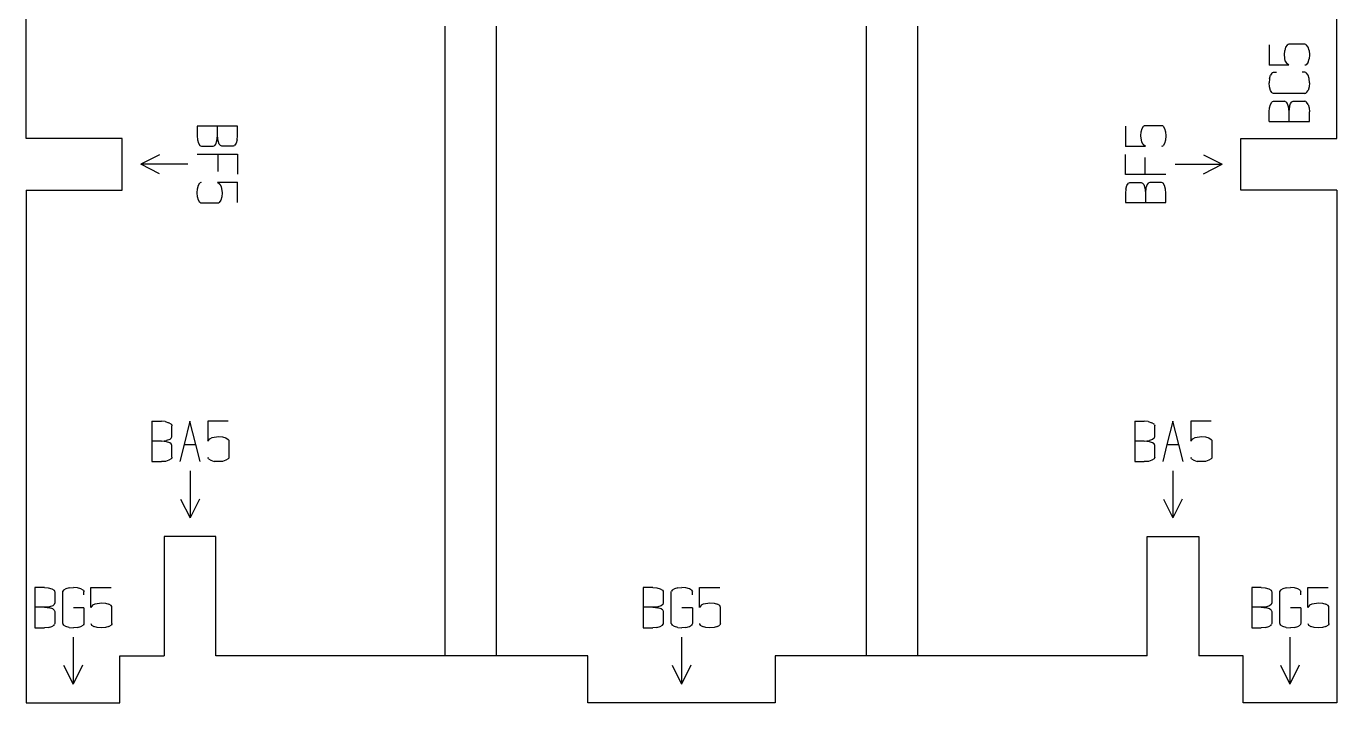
# Model space of a CAD drawing. Header units: millimetres. Extents: x 365 to 505, y -287 to -122.
# Drawn here: x 365.1 to 505.1, y -286.6 to -214.3 of the extents above; entities that cross this region are included whole.
import ezdxf

# ---------------------------------------------------------------- set-up
doc = ezdxf.new("R2010")
doc.units = ezdxf.units.MM
for name, color, linetype in [('alignment', 2, 'Continuous'), ('code', 2, 'Continuous'), ('drawing', 7, 'Continuous')]:
    doc.layers.add(name, color=color, linetype=linetype)

msp = doc.modelspace()

# ---------------------------------------------------------------- linework, layer by layer
at = {"layer": 'alignment'}
for p, q in [((409.82, -281.56), (409.82, -214.31)), ((415.32, -281.56), (415.32, -214.31)), ((454.82, -281.56), (454.82, -214.31)), ((460.32, -281.56), (460.32, -214.31))]:
    msp.add_line(p, q, dxfattribs=at)
at = {"layer": 'code'}
for p, q in [((497.84, -216.31), (497.84, -218.48)), ((499.47, -217.36), (499.51, -216.92)), ((499.61, -216.56), (499.51, -216.92)), ((499.77, -216.32), (499.61, -216.56)), ((499.86, -216.26), (499.77, -216.32)), ((499.95, -216.24), (499.86, -216.26)), ((501.66, -216.24), (499.95, -216.24)), ((501.76, -216.26), (501.66, -216.24)), ((501.85, -216.32), (501.76, -216.26)), ((502, -216.56), (501.85, -216.32)), ((502.11, -216.92), (502, -216.56)), ((502.11, -216.92), (502.14, -217.36)), ((499.57, -218.04), (499.47, -217.36)), ((499.57, -218.04), (499.7, -218.27)), ((499.95, -218.48), (499.7, -218.27)), ((502, -218.16), (501.85, -218.4)), ((502, -218.16), (502.11, -217.8)), ((502.14, -217.36), (502.11, -217.8)), ((499.95, -218.48), (497.84, -218.48)), ((497.87, -219.92), (497.98, -219.55)), ((498.14, -219.31), (497.98, -219.55)), ((498.14, -219.31), (498.22, -219.25)), ((498.22, -219.25), (498.32, -219.23)), ((498.32, -219.23), (498.62, -219.23)), ((501.66, -219.23), (501.36, -219.23)), ((501.76, -218.46), (501.66, -218.48)), ((501.76, -219.25), (501.66, -219.23)), ((501.85, -218.4), (501.76, -218.46)), ((501.85, -219.31), (501.76, -219.25)), ((502.01, -219.55), (501.85, -219.31)), ((502.11, -219.91), (502.01, -219.55)), ((497.87, -219.92), (497.84, -220.35)), ((497.87, -220.79), (497.84, -220.35)), ((497.98, -221.16), (497.87, -220.79)), ((498.13, -221.4), (497.98, -221.16)), ((501.85, -221.4), (502.01, -221.16)), ((502.11, -220.8), (502.01, -221.16)), ((502.14, -220.35), (502.11, -219.91)), ((502.14, -220.35), (502.11, -220.8)), ((497.98, -222.66), (498.14, -222.41)), ((498.22, -221.46), (498.13, -221.4)), ((498.14, -222.41), (498.22, -222.35)), ((498.32, -221.48), (498.22, -221.46)), ((498.22, -222.35), (498.32, -222.33)), ((501.66, -221.48), (498.32, -221.48)), ((498.32, -222.33), (499.48, -222.33)), ((499.64, -222.39), (499.48, -222.33)), ((499.64, -222.39), (499.78, -222.56)), ((499.78, -222.56), (499.88, -222.9)), ((500.02, -222.9), (500.12, -222.56)), ((500.12, -222.56), (500.26, -222.39)), ((500.26, -222.39), (500.41, -222.33)), ((500.41, -222.33), (501.66, -222.33)), ((501.66, -221.48), (501.76, -221.46)), ((501.76, -222.35), (501.66, -222.33)), ((501.76, -221.46), (501.85, -221.4)), ((501.85, -222.41), (501.76, -222.35)), ((502.01, -222.66), (501.85, -222.41)), ((497.84, -223.45), (497.87, -223.03)), ((497.84, -224.47), (497.84, -223.45)), ((497.87, -223.03), (497.98, -222.66)), ((499.88, -222.9), (499.95, -223.45)), ((500.02, -222.9), (499.95, -223.45)), ((499.95, -223.45), (499.95, -224.47)), ((502.01, -222.66), (502.11, -223.02)), ((502.11, -223.02), (502.14, -223.45)), ((502.14, -224.47), (502.14, -223.45)), ((385.52, -224.98), (383.32, -224.98)), ((383.32, -224.98), (383.32, -226)), ((387.63, -224.98), (385.52, -224.98)), ((385.52, -226), (385.52, -224.98)), ((387.63, -226), (387.63, -224.98)), ((482.51, -224.98), (482.51, -227.15)), ((484.18, -225.59), (484.29, -225.23)), ((484.29, -225.23), (484.44, -224.98)), ((484.44, -224.98), (484.53, -224.92)), ((484.53, -224.92), (484.63, -224.9)), ((484.63, -224.9), (486.34, -224.9)), ((486.34, -224.9), (486.44, -224.92)), ((486.44, -224.92), (486.53, -224.98)), ((486.53, -224.98), (486.68, -225.23)), ((486.68, -225.23), (486.79, -225.59)), ((497.84, -224.47), (499.95, -224.47)), ((499.95, -224.47), (502.14, -224.47)), ((383.32, -226), (383.36, -226.43)), ((383.36, -226.43), (383.46, -226.79)), ((383.46, -226.79), (383.61, -227.04)), ((385.34, -226.89), (385.45, -226.55)), ((385.45, -226.55), (385.52, -226)), ((385.58, -226.55), (385.52, -226)), ((385.69, -226.89), (385.58, -226.55)), ((387.49, -226.79), (387.33, -227.04)), ((387.59, -226.43), (387.49, -226.79)), ((387.59, -226.43), (387.63, -226)), ((484.15, -226.03), (484.18, -225.59)), ((484.25, -226.7), (484.15, -226.03)), ((484.38, -226.93), (484.25, -226.7)), ((486.79, -226.47), (486.68, -226.83)), ((486.79, -225.59), (486.82, -226.03)), ((486.82, -226.03), (486.79, -226.47)), ((379.32, -228.06), (377.32, -229.06)), ((383.32, -227.98), (385.54, -227.98)), ((383.61, -227.04), (383.7, -227.1)), ((383.7, -227.1), (383.8, -227.12)), ((383.8, -227.12), (385.06, -227.12)), ((385.06, -227.12), (385.21, -227.06)), ((385.21, -227.06), (385.34, -226.89)), ((385.54, -227.98), (385.54, -229.81)), ((385.54, -227.98), (387.63, -227.98)), ((385.83, -227.06), (385.69, -226.89)), ((385.98, -227.12), (385.83, -227.06)), ((387.15, -227.12), (385.98, -227.12)), ((387.24, -227.1), (387.15, -227.12)), ((387.24, -227.1), (387.33, -227.04)), ((387.63, -227.98), (387.63, -230.1)), ((484.63, -227.15), (482.51, -227.15)), ((482.51, -230.15), (482.51, -228.02)), ((484.63, -227.15), (484.38, -226.93)), ((486.44, -227.13), (486.34, -227.15)), ((486.44, -227.13), (486.53, -227.07)), ((486.68, -226.83), (486.53, -227.07)), ((490.82, -228.06), (492.82, -229.06)), ((382.32, -229.06), (377.32, -229.06)), ((379.32, -230.06), (377.32, -229.06)), ((484.6, -230.15), (484.6, -228.32)), ((487.82, -229.06), (492.82, -229.06)), ((490.82, -230.06), (492.82, -229.06)), ((383.71, -230.99), (383.62, -231.05)), ((383.71, -230.99), (383.8, -230.97)), ((385.51, -230.97), (387.63, -230.97)), ((385.51, -230.97), (385.77, -231.19)), ((387.63, -233.15), (387.63, -230.97)), ((484.6, -230.15), (482.51, -230.15)), ((486.82, -230.15), (484.6, -230.15)), ((383.32, -232.1), (383.36, -231.66)), ((383.36, -232.54), (383.32, -232.1)), ((383.36, -231.66), (383.46, -231.29)), ((383.46, -231.29), (383.62, -231.05)), ((385.77, -231.19), (385.89, -231.42)), ((385.89, -231.42), (385.99, -232.1)), ((385.99, -232.1), (385.96, -232.54)), ((482.55, -231.7), (482.51, -232.13)), ((482.51, -232.13), (482.51, -233.15)), ((482.55, -231.7), (482.66, -231.33)), ((482.66, -231.33), (482.81, -231.09)), ((482.9, -231.02), (482.81, -231.09)), ((482.9, -231.02), (482.99, -231)), ((482.99, -231), (484.16, -231)), ((484.16, -231), (484.32, -231.06)), ((484.32, -231.06), (484.45, -231.23)), ((484.45, -231.23), (484.56, -231.58)), ((484.56, -231.58), (484.62, -232.13)), ((484.69, -231.57), (484.62, -232.13)), ((484.62, -232.13), (484.62, -233.15)), ((484.8, -231.23), (484.69, -231.57)), ((484.93, -231.06), (484.8, -231.23)), ((485.09, -231), (484.93, -231.06)), ((486.34, -231), (485.09, -231)), ((486.44, -231.02), (486.34, -231)), ((486.53, -231.09), (486.44, -231.02)), ((486.68, -231.33), (486.53, -231.09)), ((486.79, -231.7), (486.68, -231.33)), ((486.82, -232.13), (486.79, -231.7)), ((486.82, -233.15), (486.82, -232.13)), ((383.46, -232.9), (383.36, -232.54)), ((383.62, -233.14), (383.46, -232.9)), ((383.71, -233.2), (383.62, -233.14)), ((383.8, -233.22), (383.71, -233.2)), ((385.51, -233.22), (383.8, -233.22)), ((385.61, -233.2), (385.51, -233.22)), ((385.7, -233.14), (385.61, -233.2)), ((385.85, -232.9), (385.7, -233.14)), ((385.96, -232.54), (385.85, -232.9)), ((482.51, -233.15), (484.62, -233.15)), ((484.62, -233.15), (486.82, -233.15)), ((378.49, -256.5), (378.49, -258.61)), ((378.49, -256.5), (379.51, -256.5)), ((379.93, -256.54), (379.51, -256.5)), ((379.93, -256.54), (380.3, -256.65)), ((380.55, -256.8), (380.3, -256.65)), ((380.61, -256.89), (380.55, -256.8)), ((380.61, -256.89), (380.63, -256.98)), ((380.63, -258.15), (380.63, -256.98)), ((382.55, -256.5), (381.93, -258.99)), ((383.2, -258.99), (382.55, -256.5)), ((386.65, -256.5), (384.48, -256.5)), ((384.48, -256.5), (384.48, -258.62)), ((483.49, -256.5), (483.49, -258.61)), ((483.49, -256.5), (484.51, -256.5)), ((484.93, -256.54), (484.51, -256.5)), ((484.93, -256.54), (485.3, -256.65)), ((485.55, -256.8), (485.3, -256.65)), ((485.61, -256.89), (485.55, -256.8)), ((485.61, -256.89), (485.63, -256.98)), ((485.63, -258.15), (485.63, -256.98)), ((487.55, -256.5), (486.93, -258.99)), ((488.2, -258.99), (487.55, -256.5)), ((491.65, -256.5), (489.48, -256.5)), ((489.48, -256.5), (489.48, -258.62)), ((379.51, -258.61), (378.49, -258.61)), ((378.49, -258.61), (378.49, -260.81)), ((379.51, -258.61), (380.06, -258.55)), ((380.06, -258.68), (379.51, -258.61)), ((380.4, -258.45), (380.06, -258.55)), ((380.4, -258.79), (380.06, -258.68)), ((380.57, -258.31), (380.4, -258.45)), ((380.57, -258.92), (380.4, -258.79)), ((380.57, -258.31), (380.63, -258.15)), ((380.63, -259.08), (380.57, -258.92)), ((381.93, -258.99), (381.48, -260.81)), ((381.93, -258.99), (383.2, -258.99)), ((383.67, -260.81), (383.2, -258.99)), ((384.48, -258.62), (384.7, -258.37)), ((384.7, -258.37), (384.93, -258.24)), ((384.93, -258.24), (385.61, -258.14)), ((385.61, -258.14), (386.05, -258.17)), ((386.05, -258.17), (386.41, -258.28)), ((386.41, -258.28), (386.65, -258.44)), ((386.65, -258.44), (386.71, -258.52)), ((386.71, -258.52), (386.73, -258.62)), ((386.73, -258.62), (386.73, -260.33)), ((484.51, -258.61), (483.49, -258.61)), ((483.49, -258.61), (483.49, -260.81)), ((484.51, -258.61), (485.06, -258.55)), ((485.06, -258.68), (484.51, -258.61)), ((485.4, -258.45), (485.06, -258.55)), ((485.4, -258.79), (485.06, -258.68)), ((485.57, -258.31), (485.4, -258.45)), ((485.57, -258.92), (485.4, -258.79)), ((485.57, -258.31), (485.63, -258.15)), ((485.63, -259.08), (485.57, -258.92)), ((486.93, -258.99), (486.48, -260.81)), ((486.93, -258.99), (488.2, -258.99)), ((488.67, -260.81), (488.2, -258.99)), ((489.48, -258.62), (489.7, -258.37)), ((489.7, -258.37), (489.93, -258.24)), ((489.93, -258.24), (490.61, -258.14)), ((490.61, -258.14), (491.05, -258.17)), ((491.05, -258.17), (491.41, -258.28)), ((491.41, -258.28), (491.65, -258.44)), ((491.65, -258.44), (491.71, -258.52)), ((491.71, -258.52), (491.73, -258.62)), ((491.73, -258.62), (491.73, -260.33)), ((380.63, -260.33), (380.61, -260.43)), ((380.63, -260.33), (380.63, -259.08)), ((384.48, -260.33), (384.5, -260.43)), ((386.73, -260.33), (386.71, -260.43)), ((485.63, -260.33), (485.61, -260.43)), ((485.63, -260.33), (485.63, -259.08)), ((489.48, -260.33), (489.5, -260.43)), ((491.73, -260.33), (491.71, -260.43)), ((378.49, -260.81), (379.51, -260.81)), ((379.94, -260.78), (379.51, -260.81)), ((380.3, -260.67), (379.94, -260.78)), ((380.55, -260.52), (380.3, -260.67)), ((380.61, -260.43), (380.55, -260.52)), ((384.56, -260.52), (384.5, -260.43)), ((384.56, -260.52), (384.8, -260.67)), ((384.8, -260.67), (385.16, -260.78)), ((385.61, -260.81), (385.16, -260.78)), ((386.05, -260.78), (385.61, -260.81)), ((386.41, -260.67), (386.05, -260.78)), ((386.65, -260.52), (386.41, -260.67)), ((386.71, -260.43), (386.65, -260.52)), ((483.49, -260.81), (484.51, -260.81)), ((484.94, -260.78), (484.51, -260.81)), ((485.3, -260.67), (484.94, -260.78)), ((485.55, -260.52), (485.3, -260.67)), ((485.61, -260.43), (485.55, -260.52)), ((489.56, -260.52), (489.5, -260.43)), ((489.56, -260.52), (489.8, -260.67)), ((489.8, -260.67), (490.16, -260.78)), ((490.61, -260.81), (490.16, -260.78)), ((491.05, -260.78), (490.61, -260.81)), ((491.41, -260.67), (491.05, -260.78)), ((491.65, -260.52), (491.41, -260.67)), ((491.71, -260.43), (491.65, -260.52)), ((382.57, -261.81), (382.57, -266.81)), ((487.57, -261.81), (487.57, -266.81)), ((381.57, -264.81), (382.57, -266.81)), ((383.57, -264.81), (382.57, -266.81)), ((486.57, -264.81), (487.57, -266.81)), ((488.57, -264.81), (487.57, -266.81)), ((365.99, -274.25), (365.99, -276.36)), ((367.01, -274.25), (365.99, -274.25)), ((367.01, -274.25), (367.43, -274.29)), ((367.43, -274.29), (367.8, -274.4)), ((367.8, -274.4), (368.05, -274.55)), ((369.31, -274.39), (369.07, -274.55)), ((369.67, -274.29), (369.31, -274.39)), ((369.67, -274.29), (370.11, -274.25)), ((370.55, -274.29), (370.11, -274.25)), ((370.91, -274.39), (370.55, -274.29)), ((371.15, -274.55), (370.91, -274.39)), ((371.98, -276.37), (371.98, -274.25)), ((371.98, -274.25), (374.15, -274.25)), ((430.99, -274.25), (430.99, -276.36)), ((432.01, -274.25), (430.99, -274.25)), ((432.01, -274.25), (432.43, -274.29)), ((432.43, -274.29), (432.8, -274.4)), ((432.8, -274.4), (433.05, -274.55)), ((434.31, -274.39), (434.07, -274.55)), ((434.67, -274.29), (434.31, -274.39)), ((434.67, -274.29), (435.11, -274.25)), ((435.55, -274.29), (435.11, -274.25)), ((435.91, -274.39), (435.55, -274.29)), ((436.15, -274.55), (435.91, -274.39)), ((436.98, -276.37), (436.98, -274.25)), ((436.98, -274.25), (439.15, -274.25)), ((495.99, -274.25), (495.99, -276.36)), ((497.01, -274.25), (495.99, -274.25)), ((497.01, -274.25), (497.43, -274.29)), ((497.43, -274.29), (497.8, -274.4)), ((497.8, -274.4), (498.05, -274.55)), ((499.31, -274.39), (499.07, -274.55)), ((499.67, -274.29), (499.31, -274.39)), ((499.67, -274.29), (500.11, -274.25)), ((500.55, -274.29), (500.11, -274.25)), ((500.91, -274.39), (500.55, -274.29)), ((501.15, -274.55), (500.91, -274.39)), ((501.98, -276.37), (501.98, -274.25)), ((501.98, -274.25), (504.15, -274.25)), ((368.05, -274.55), (368.11, -274.64)), ((368.11, -274.64), (368.13, -274.73)), ((368.13, -274.73), (368.13, -275.9)), ((368.98, -274.73), (369, -274.64)), ((368.98, -278.08), (368.98, -274.73)), ((369.07, -274.55), (369, -274.64)), ((371.15, -274.55), (371.21, -274.64)), ((371.21, -274.64), (371.23, -274.73)), ((371.23, -275.04), (371.23, -274.73)), ((433.05, -274.55), (433.11, -274.64)), ((433.11, -274.64), (433.13, -274.73)), ((433.13, -274.73), (433.13, -275.9)), ((433.98, -274.73), (434, -274.64)), ((433.98, -278.08), (433.98, -274.73)), ((434.07, -274.55), (434, -274.64)), ((436.15, -274.55), (436.21, -274.64)), ((436.21, -274.64), (436.23, -274.73)), ((436.23, -275.04), (436.23, -274.73)), ((498.05, -274.55), (498.11, -274.64)), ((498.11, -274.64), (498.13, -274.73)), ((498.13, -274.73), (498.13, -275.9)), ((498.98, -274.73), (499, -274.64)), ((498.98, -278.08), (498.98, -274.73)), ((499.07, -274.55), (499, -274.64)), ((501.15, -274.55), (501.21, -274.64)), ((501.21, -274.64), (501.23, -274.73)), ((501.23, -275.04), (501.23, -274.73)), ((367.01, -276.36), (365.99, -276.36)), ((365.99, -276.36), (365.99, -278.56)), ((367.56, -276.3), (367.01, -276.36)), ((367.01, -276.36), (367.56, -276.43)), ((367.9, -276.2), (367.56, -276.3)), ((367.9, -276.54), (367.56, -276.43)), ((368.07, -276.06), (367.9, -276.2)), ((368.07, -276.67), (367.9, -276.54)), ((368.13, -275.9), (368.07, -276.06)), ((368.07, -276.67), (368.13, -276.83)), ((368.13, -276.83), (368.13, -278.08)), ((371.23, -276.41), (370.12, -276.41)), ((371.23, -276.41), (371.23, -278.08)), ((372.2, -276.12), (371.98, -276.37)), ((372.2, -276.12), (372.43, -275.99)), ((372.43, -275.99), (373.11, -275.89)), ((373.11, -275.89), (373.55, -275.92)), ((373.55, -275.92), (373.91, -276.03)), ((374.15, -276.19), (373.91, -276.03)), ((374.21, -276.27), (374.15, -276.19)), ((374.23, -276.37), (374.21, -276.27)), ((374.23, -278.08), (374.23, -276.37)), ((432.01, -276.36), (430.99, -276.36)), ((430.99, -276.36), (430.99, -278.56)), ((432.56, -276.3), (432.01, -276.36)), ((432.01, -276.36), (432.56, -276.43)), ((432.9, -276.2), (432.56, -276.3)), ((432.9, -276.54), (432.56, -276.43)), ((433.07, -276.06), (432.9, -276.2)), ((433.07, -276.67), (432.9, -276.54)), ((433.13, -275.9), (433.07, -276.06)), ((433.07, -276.67), (433.13, -276.83)), ((433.13, -276.83), (433.13, -278.08)), ((436.23, -276.41), (435.12, -276.41)), ((436.23, -276.41), (436.23, -278.08)), ((437.2, -276.12), (436.98, -276.37)), ((437.2, -276.12), (437.43, -275.99)), ((437.43, -275.99), (438.11, -275.89)), ((438.11, -275.89), (438.55, -275.92)), ((438.55, -275.92), (438.91, -276.03)), ((439.15, -276.19), (438.91, -276.03)), ((439.21, -276.27), (439.15, -276.19)), ((439.23, -276.37), (439.21, -276.27)), ((439.23, -278.08), (439.23, -276.37)), ((497.01, -276.36), (495.99, -276.36)), ((495.99, -276.36), (495.99, -278.56)), ((497.56, -276.3), (497.01, -276.36)), ((497.01, -276.36), (497.56, -276.43)), ((497.9, -276.2), (497.56, -276.3)), ((497.9, -276.54), (497.56, -276.43)), ((498.07, -276.06), (497.9, -276.2)), ((498.07, -276.67), (497.9, -276.54)), ((498.13, -275.9), (498.07, -276.06)), ((498.07, -276.67), (498.13, -276.83)), ((498.13, -276.83), (498.13, -278.08)), ((501.23, -276.41), (500.12, -276.41)), ((501.23, -276.41), (501.23, -278.08)), ((502.2, -276.12), (501.98, -276.37)), ((502.2, -276.12), (502.43, -275.99)), ((502.43, -275.99), (503.11, -275.89)), ((503.11, -275.89), (503.55, -275.92)), ((503.55, -275.92), (503.91, -276.03)), ((504.15, -276.19), (503.91, -276.03)), ((504.21, -276.27), (504.15, -276.19)), ((504.23, -276.37), (504.21, -276.27)), ((504.23, -278.08), (504.23, -276.37)), ((365.99, -278.56), (367.01, -278.56)), ((367.44, -278.53), (367.01, -278.56)), ((367.44, -278.53), (367.8, -278.42)), ((367.8, -278.42), (368.05, -278.27)), ((368.05, -278.27), (368.11, -278.18)), ((368.13, -278.08), (368.11, -278.18)), ((368.98, -278.08), (369, -278.18)), ((369, -278.18), (369.07, -278.27)), ((369.31, -278.42), (369.07, -278.27)), ((369.67, -278.53), (369.31, -278.42)), ((369.67, -278.53), (370.11, -278.56)), ((370.55, -278.53), (370.11, -278.56)), ((370.55, -278.53), (370.91, -278.42)), ((370.91, -278.42), (371.15, -278.27)), ((371.21, -278.18), (371.15, -278.27)), ((371.23, -278.08), (371.21, -278.18)), ((371.98, -278.08), (372, -278.18)), ((372, -278.18), (372.06, -278.27)), ((372.06, -278.27), (372.3, -278.42)), ((372.66, -278.53), (372.3, -278.42)), ((373.11, -278.56), (372.66, -278.53)), ((373.55, -278.53), (373.11, -278.56)), ((373.91, -278.42), (373.55, -278.53)), ((373.91, -278.42), (374.15, -278.27)), ((374.21, -278.18), (374.15, -278.27)), ((374.23, -278.08), (374.21, -278.18)), ((430.99, -278.56), (432.01, -278.56)), ((432.44, -278.53), (432.01, -278.56)), ((432.44, -278.53), (432.8, -278.42)), ((432.8, -278.42), (433.05, -278.27)), ((433.05, -278.27), (433.11, -278.18)), ((433.13, -278.08), (433.11, -278.18)), ((433.98, -278.08), (434, -278.18)), ((434, -278.18), (434.07, -278.27)), ((434.31, -278.42), (434.07, -278.27)), ((434.67, -278.53), (434.31, -278.42)), ((434.67, -278.53), (435.11, -278.56)), ((435.55, -278.53), (435.11, -278.56)), ((435.55, -278.53), (435.91, -278.42)), ((435.91, -278.42), (436.15, -278.27)), ((436.21, -278.18), (436.15, -278.27)), ((436.23, -278.08), (436.21, -278.18)), ((436.98, -278.08), (437, -278.18)), ((437, -278.18), (437.06, -278.27)), ((437.06, -278.27), (437.3, -278.42)), ((437.66, -278.53), (437.3, -278.42)), ((438.11, -278.56), (437.66, -278.53)), ((438.55, -278.53), (438.11, -278.56)), ((438.91, -278.42), (438.55, -278.53)), ((438.91, -278.42), (439.15, -278.27)), ((439.21, -278.18), (439.15, -278.27)), ((439.23, -278.08), (439.21, -278.18)), ((495.99, -278.56), (497.01, -278.56)), ((497.44, -278.53), (497.01, -278.56)), ((497.44, -278.53), (497.8, -278.42)), ((497.8, -278.42), (498.05, -278.27)), ((498.05, -278.27), (498.11, -278.18)), ((498.13, -278.08), (498.11, -278.18)), ((498.98, -278.08), (499, -278.18)), ((499, -278.18), (499.07, -278.27)), ((499.31, -278.42), (499.07, -278.27)), ((499.67, -278.53), (499.31, -278.42)), ((499.67, -278.53), (500.11, -278.56)), ((500.55, -278.53), (500.11, -278.56)), ((500.55, -278.53), (500.91, -278.42)), ((500.91, -278.42), (501.15, -278.27)), ((501.21, -278.18), (501.15, -278.27)), ((501.23, -278.08), (501.21, -278.18)), ((501.98, -278.08), (502, -278.18)), ((502, -278.18), (502.06, -278.27)), ((502.06, -278.27), (502.3, -278.42)), ((502.66, -278.53), (502.3, -278.42)), ((503.11, -278.56), (502.66, -278.53)), ((503.55, -278.53), (503.11, -278.56)), ((503.91, -278.42), (503.55, -278.53)), ((503.91, -278.42), (504.15, -278.27)), ((504.21, -278.18), (504.15, -278.27)), ((504.23, -278.08), (504.21, -278.18)), ((370.07, -279.56), (370.07, -284.56)), ((435.07, -279.56), (435.07, -284.56)), ((500.07, -279.56), (500.07, -284.56)), ((369.07, -282.56), (370.07, -284.56)), ((371.07, -282.56), (370.07, -284.56)), ((434.07, -282.56), (435.07, -284.56)), ((436.07, -282.56), (435.07, -284.56)), ((499.07, -282.56), (500.07, -284.56)), ((501.07, -282.56), (500.07, -284.56))]:
    msp.add_line(p, q, dxfattribs=at)
at = {"layer": 'drawing'}
for p, q in [((365.07, -226.31), (365.07, -206.81)), ((505.07, -226.31), (505.07, -206.81)), ((375.32, -226.31), (365.07, -226.31)), ((375.32, -231.81), (375.32, -226.31)), ((494.82, -231.81), (494.82, -226.31)), ((494.82, -226.31), (505.07, -226.31)), ((365.07, -231.81), (365.07, -286.56)), ((365.07, -231.81), (375.32, -231.81)), ((505.07, -231.81), (494.82, -231.81)), ((505.07, -231.81), (505.07, -286.56)), ((385.32, -268.81), (379.82, -268.81)), ((379.82, -268.81), (379.82, -281.56)), ((385.32, -281.56), (385.32, -268.81)), ((484.82, -281.56), (484.82, -268.81)), ((484.82, -268.81), (490.32, -268.81)), ((490.32, -268.81), (490.32, -281.56)), ((375.07, -286.56), (375.07, -281.56)), ((375.07, -281.56), (379.82, -281.56)), ((425.07, -281.56), (385.32, -281.56)), ((425.07, -286.56), (425.07, -281.56)), ((445.07, -281.56), (445.07, -286.56)), ((484.82, -281.56), (445.07, -281.56)), ((495.07, -281.56), (490.32, -281.56)), ((495.07, -286.56), (495.07, -281.56)), ((365.07, -286.56), (375.07, -286.56)), ((445.07, -286.56), (425.07, -286.56)), ((505.07, -286.56), (495.07, -286.56))]:
    msp.add_line(p, q, dxfattribs=at)

doc.saveas('drawing.dxf')
